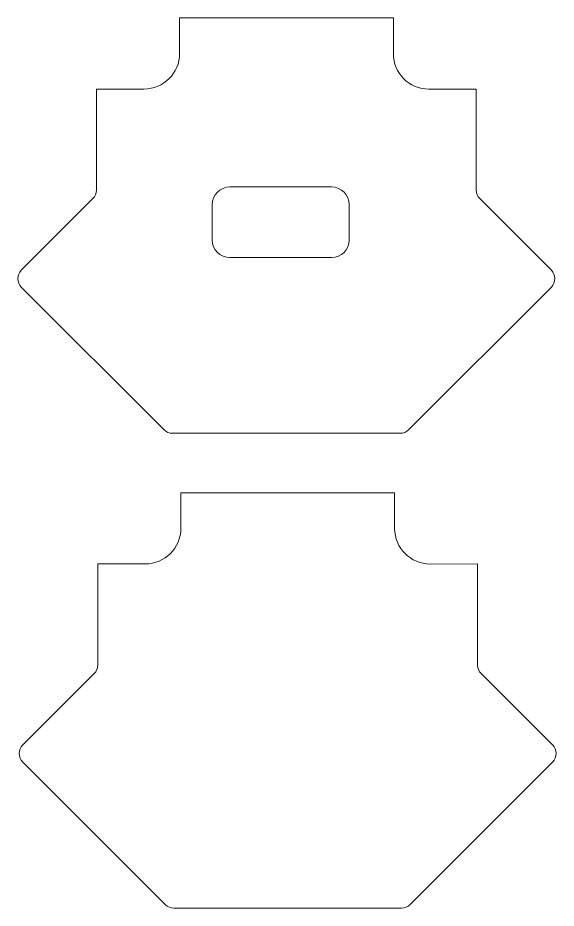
# Model space of a CAD drawing. Header units: millimetres. Extents: x -92 to 92, y -34 to 81.
# Drawn here: x -91.9 to -46.6, y -33.9 to 41.1 of the extents above; entities that cross this region are included whole.
import ezdxf

# ---------------------------------------------------------------- set-up
doc = ezdxf.new("R2010")
doc.units = ezdxf.units.MM
doc.header["$MEASUREMENT"] = 0
doc.layers.add('layer 1', color=7, linetype='Continuous')

msp = doc.modelspace()

# ---------------------------------------------------------------- linework, layer by layer
at = {"layer": 'layer 1', "color": 1, "lineweight": 9}
for points in [[(-53.3007, 35.1483), (-53.3007, 35.1483), (-53.3007, 26.6248), (-53.3007, 26.6248), (-53.3007, 26.6248), (-53.3007, 26.3595), (-53.1954, 26.1052), (-53.0078, 25.9177), (-53.0078, 25.9177), (-53.0078, 25.9177), (-46.9762, 19.8861), (-46.9762, 19.8861), (-46.9762, 19.8861), (-46.7887, 19.6988), (-46.6832, 19.4447), (-46.6831, 19.1796), (-46.6831, 19.1796), (-46.6829, 18.9146), (-46.7889, 18.6594), (-46.9762, 18.4719), (-46.9762, 18.4719), (-46.9762, 18.4719), (-59.0078, 6.4403), (-59.0078, 6.4403), (-59.0078, 6.4403), (-59.1953, 6.2528), (-59.4498, 6.1474), (-59.7149, 6.1474), (-59.7149, 6.1474), (-59.7149, 6.1474), (-78.8865, 6.1474), (-78.8865, 6.1474), (-78.8865, 6.1474), (-79.1516, 6.1474), (-79.4061, 6.2528), (-79.5936, 6.4403), (-79.5936, 6.4403), (-79.5936, 6.4403), (-91.6252, 18.4719), (-91.6252, 18.4719), (-91.6252, 18.4719), (-91.8127, 18.6592), (-91.9182, 18.9133), (-91.9183, 19.1784), (-91.9183, 19.1784), (-91.9185, 19.4434), (-91.8125, 19.6986), (-91.6252, 19.8861), (-91.6252, 19.8861), (-91.6252, 19.8861), (-85.5936, 25.9177), (-85.5936, 25.9177), (-85.5936, 25.9177), (-85.406, 26.1053), (-85.3007, 26.3595), (-85.3007, 26.6248), (-85.3007, 26.6248), (-85.3007, 26.6248), (-85.3007, 35.1483), (-85.3007, 35.1483), (-85.3007, 35.1483), (-85.3007, 35.1483), (-81.291, 35.1483), (-81.291, 35.1483), (-81.291, 35.1483), (-79.6344, 35.1483), (-78.291, 36.4915), (-78.291, 38.1483), (-78.291, 38.1483), (-78.291, 38.1483), (-78.291, 41.1474), (-78.291, 41.1474), (-78.291, 41.1474), (-78.291, 41.1474), (-60.2881, 41.1474), (-60.2881, 41.1474), (-60.2881, 41.1474), (-60.2881, 41.1474), (-60.2881, 38.1356), (-60.2881, 38.1356), (-60.2881, 38.1356), (-60.2881, 36.4788), (-58.9447, 35.1356), (-57.2881, 35.1356), (-57.2881, 35.1356), (-57.2881, 35.1356), (-53.3007, 35.1483), (-53.3007, 35.1483)], [(-53.1909, -4.8517), (-53.1909, -4.8517), (-53.1909, -13.3752), (-53.1909, -13.3752), (-53.1909, -13.3752), (-53.1909, -13.6405), (-53.0856, -13.8948), (-52.898, -14.0823), (-52.898, -14.0823), (-52.898, -14.0823), (-46.8664, -20.1139), (-46.8664, -20.1139), (-46.8664, -20.1139), (-46.6789, -20.3012), (-46.5734, -20.5553), (-46.5733, -20.8204), (-46.5733, -20.8204), (-46.5731, -21.0854), (-46.6791, -21.3406), (-46.8664, -21.5281), (-46.8664, -21.5281), (-46.8664, -21.5281), (-58.898, -33.5597), (-58.898, -33.5597), (-58.898, -33.5597), (-59.0855, -33.7472), (-59.34, -33.8526), (-59.6051, -33.8526), (-59.6051, -33.8526), (-59.6051, -33.8526), (-78.7767, -33.8526), (-78.7767, -33.8526), (-78.7767, -33.8526), (-79.0418, -33.8526), (-79.2963, -33.7472), (-79.4838, -33.5597), (-79.4838, -33.5597), (-79.4838, -33.5597), (-91.5154, -21.5281), (-91.5154, -21.5281), (-91.5154, -21.5281), (-91.7029, -21.3408), (-91.8084, -21.0867), (-91.8085, -20.8216), (-91.8085, -20.8216), (-91.8087, -20.5566), (-91.7027, -20.3014), (-91.5154, -20.1139), (-91.5154, -20.1139), (-91.5154, -20.1139), (-85.4838, -14.0823), (-85.4838, -14.0823), (-85.4838, -14.0823), (-85.2962, -13.8947), (-85.1909, -13.6405), (-85.1909, -13.3752), (-85.1909, -13.3752), (-85.1909, -13.3752), (-85.1909, -4.8517), (-85.1909, -4.8517), (-85.1909, -4.8517), (-85.1909, -4.8517), (-81.1812, -4.8517), (-81.1812, -4.8517), (-81.1812, -4.8517), (-79.5246, -4.8517), (-78.1812, -3.5085), (-78.1812, -1.8517), (-78.1812, -1.8517), (-78.1812, -1.8517), (-78.1812, 1.1474), (-78.1812, 1.1474), (-78.1812, 1.1474), (-78.1812, 1.1474), (-60.1783, 1.1474), (-60.1783, 1.1474), (-60.1783, 1.1474), (-60.1783, 1.1474), (-60.1783, -1.8644), (-60.1783, -1.8644), (-60.1783, -1.8644), (-60.1783, -3.5212), (-58.8349, -4.8644), (-57.1783, -4.8644), (-57.1783, -4.8644), (-57.1783, -4.8644), (-53.1909, -4.8517), (-53.1909, -4.8517)]]:
    msp.add_open_spline(points, degree=3, knots=[0, 0, 0, 0, 0.0434783, 0.0434783, 0.0434783, 0.0434783, 0.0869565, 0.0869565, 0.0869565, 0.0869565, 0.1304348, 0.1304348, 0.1304348, 0.1304348, 0.173913, 0.173913, 0.173913, 0.173913, 0.2173913, 0.2173913, 0.2173913, 0.2173913, 0.2608696, 0.2608696, 0.2608696, 0.2608696, 0.3043478, 0.3043478, 0.3043478, 0.3043478, 0.3478261, 0.3478261, 0.3478261, 0.3478261, 0.3913043, 0.3913043, 0.3913043, 0.3913043, 0.4347826, 0.4347826, 0.4347826, 0.4347826, 0.4782609, 0.4782609, 0.4782609, 0.4782609, 0.5217391, 0.5217391, 0.5217391, 0.5217391, 0.5652174, 0.5652174, 0.5652174, 0.5652174, 0.6086957, 0.6086957, 0.6086957, 0.6086957, 0.6521739, 0.6521739, 0.6521739, 0.6521739, 0.6956522, 0.6956522, 0.6956522, 0.6956522, 0.7391304, 0.7391304, 0.7391304, 0.7391304, 0.7826087, 0.7826087, 0.7826087, 0.7826087, 0.826087, 0.826087, 0.826087, 0.826087, 0.8695652, 0.8695652, 0.8695652, 0.8695652, 0.9130435, 0.9130435, 0.9130435, 0.9130435, 1, 1, 1, 1], dxfattribs=at)
at = {"layer": 'layer 1', "lineweight": 9}
msp.add_open_spline([(-74.0522, 26.8991), (-74.0522, 26.8991), (-65.4977, 26.8991), (-65.4977, 26.8991), (-65.4977, 26.8991), (-64.6727, 26.8991), (-63.9978, 26.2242), (-63.9978, 25.3992), (-63.9978, 25.3992), (-63.9978, 25.3992), (-63.9978, 22.4503), (-63.9978, 22.4503), (-63.9978, 22.4503), (-63.9978, 21.6253), (-64.6727, 20.9504), (-65.4977, 20.9504), (-65.4977, 20.9504), (-65.4977, 20.9504), (-74.0522, 20.9504), (-74.0522, 20.9504), (-74.0522, 20.9504), (-74.8772, 20.9504), (-75.5521, 21.6253), (-75.5521, 22.4503), (-75.5521, 22.4503), (-75.5521, 22.4503), (-75.5521, 25.3992), (-75.5521, 25.3992), (-75.5521, 25.3992), (-75.5521, 26.2242), (-74.8772, 26.8991), (-74.0522, 26.8991)], degree=3, knots=[0, 0, 0, 0, 0.1111111, 0.1111111, 0.1111111, 0.1111111, 0.2222222, 0.2222222, 0.2222222, 0.2222222, 0.3333333, 0.3333333, 0.3333333, 0.3333333, 0.4444444, 0.4444444, 0.4444444, 0.4444444, 0.5555556, 0.5555556, 0.5555556, 0.5555556, 0.6666667, 0.6666667, 0.6666667, 0.6666667, 0.7777778, 0.7777778, 0.7777778, 0.7777778, 1, 1, 1, 1], dxfattribs=at)

doc.saveas('drawing.dxf')
